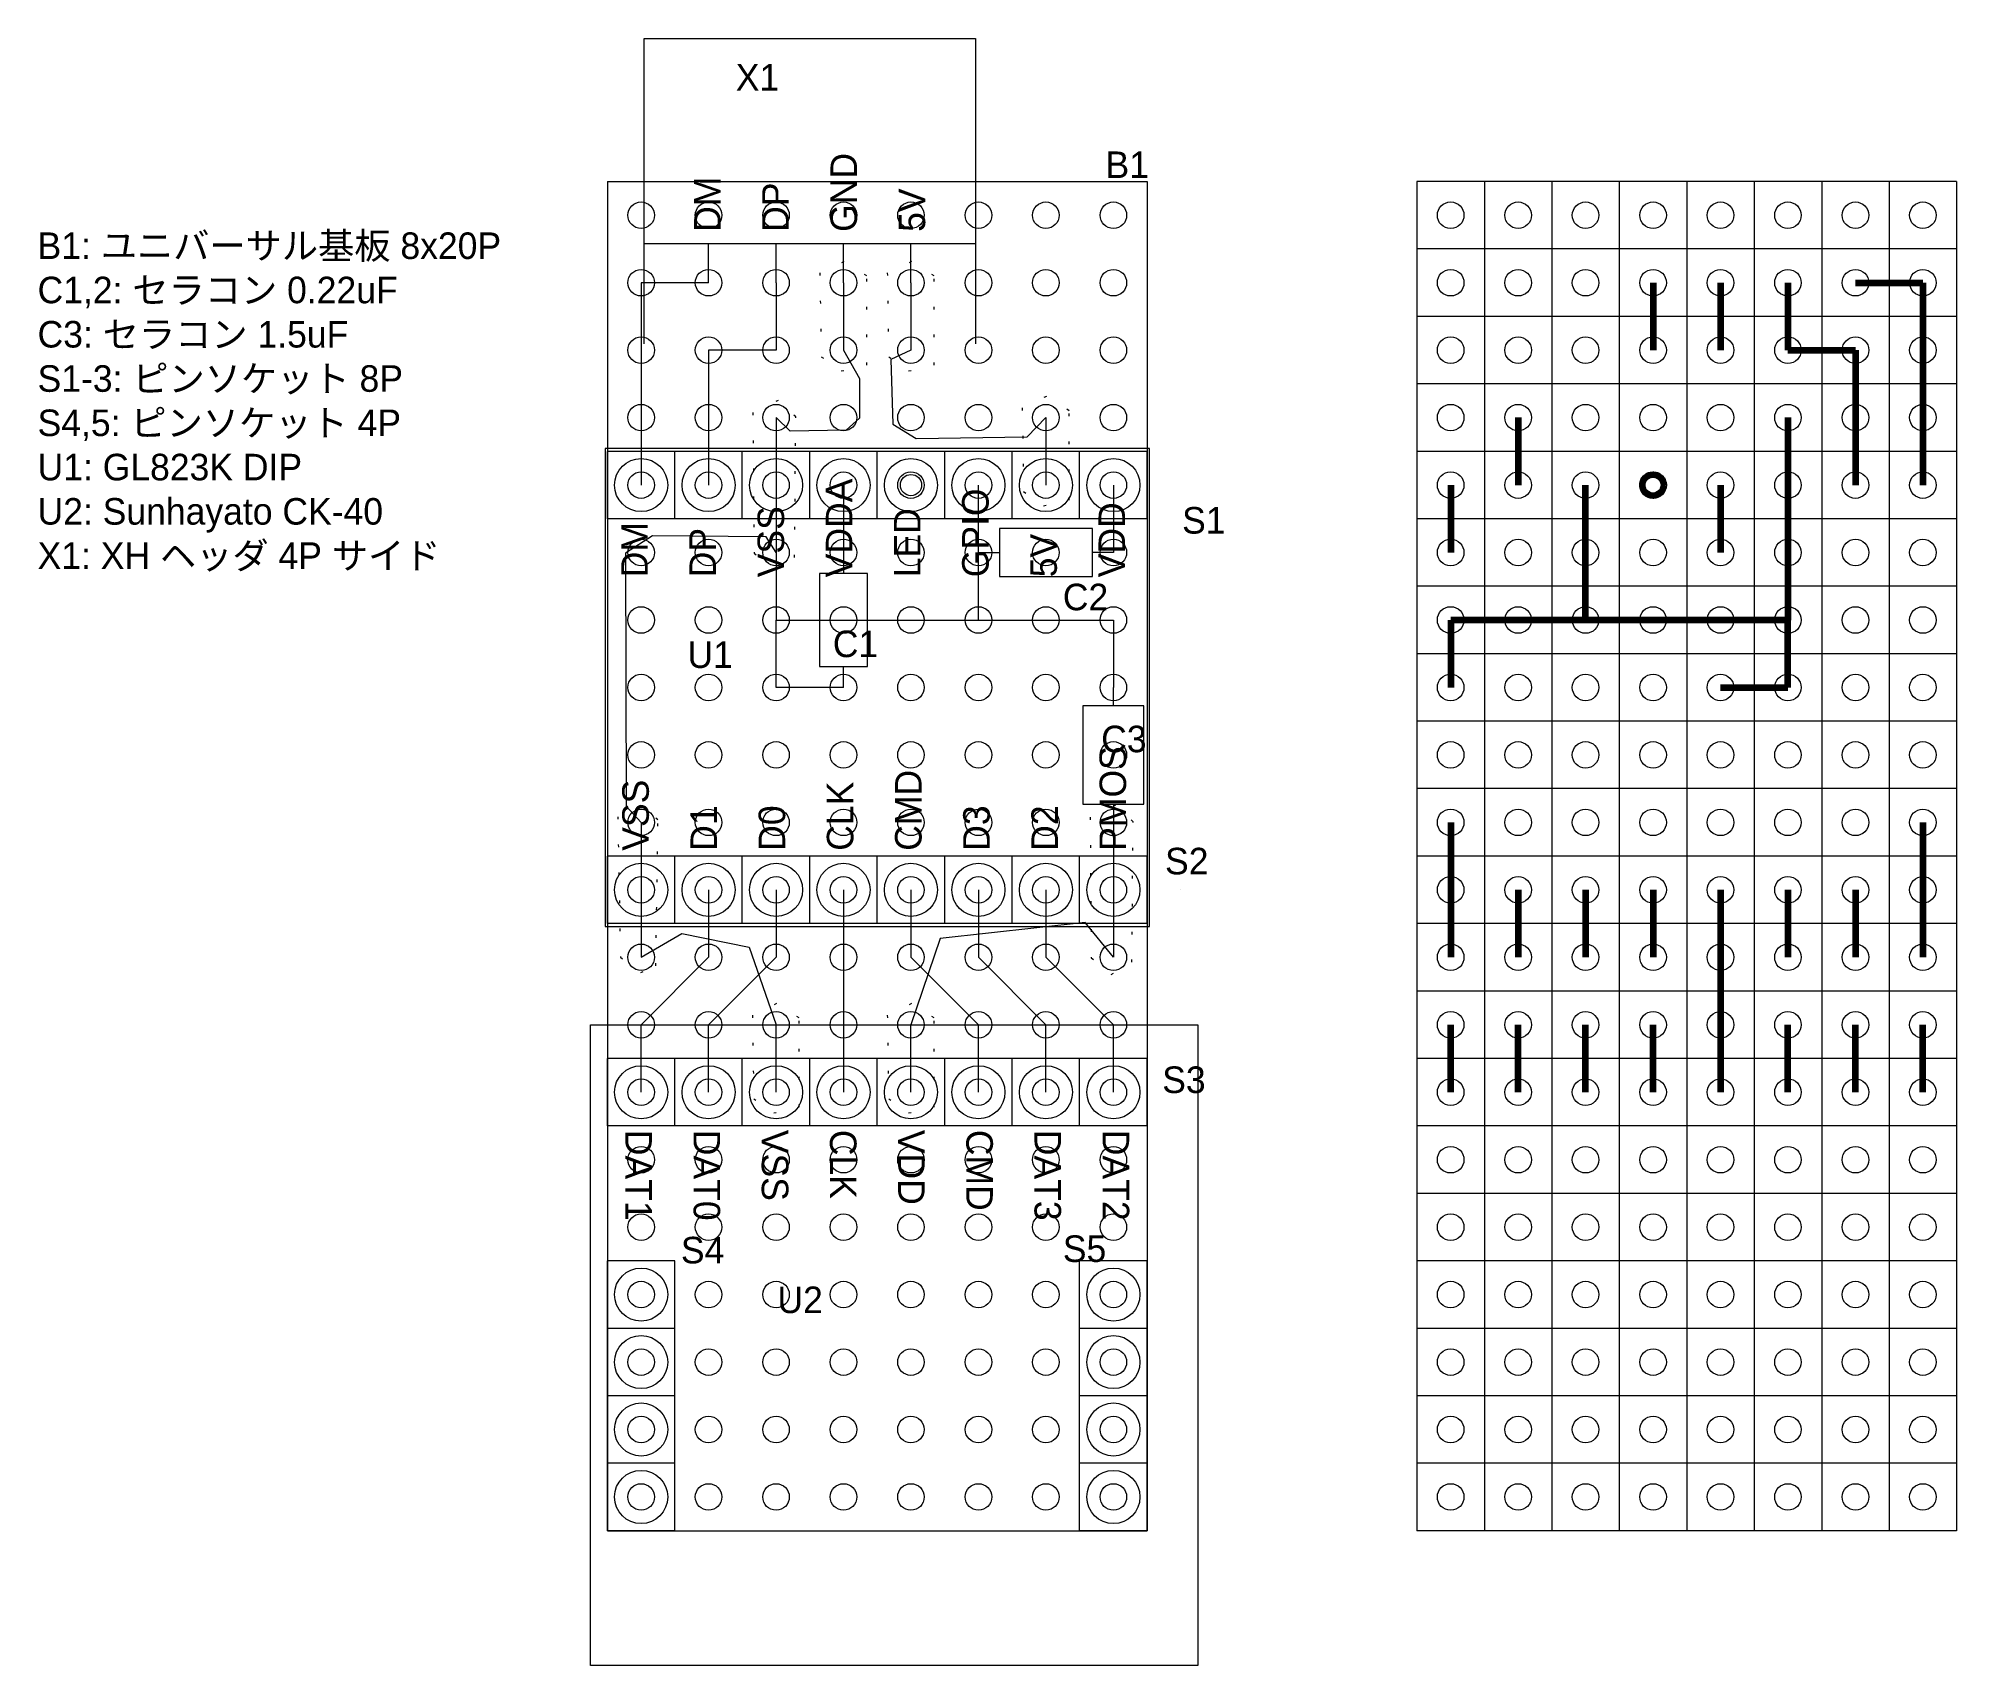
# Model space of a CAD drawing. Extents: x -22.7 to 49.5, y -54.6 to 6.7.
import ezdxf

# ---------------------------------------------------------------- set-up
doc = ezdxf.new("R2010")
doc.units = 0
doc.linetypes.add('DOTTINY', pattern=[0.9525, 0, -0.9525])
doc.layers.get('0').update_dxf_attribs({"linetype": 'CONTINUOUS', "lineweight": 9})
for name, color, linetype, lineweight in [('0_GND', 7, 'CONTINUOUS', 15), ('5V line', 1, 'CONTINUOUS', 15), ('condenser', 5, 'CONTINUOUS', 15)]:
    doc.layers.add(name, color=color, linetype=linetype, lineweight=lineweight)
for name, color, linetype, lineweight, true_color in [('0_wire', 92, 'CONTINUOUS', 15, 0x00c800), ('3.3V line', 40, 'CONTINUOUS', 15, 0xffaa00), ('micon', 216, 'CONTINUOUS', 15, 0x800080), ('resister', 134, 'CONTINUOUS', 15, 0x00b1b1), ('socket_header', 56, 'CONTINUOUS', 15, 0x808000), ('terminal', 16, 'CONTINUOUS', 15, 0x800000), ('universal_board', 253, 'CONTINUOUS', 15, 0xa0a0a4)]:
    doc.layers.add(name, color=color, linetype=linetype, lineweight=lineweight, true_color=true_color)
doc.styles.add('kst32b', font='kst32b')
doc.styles.add('unicode', font='unicode')

msp = doc.modelspace()

# ---------------------------------------------------------------- linework, layer by layer
at = {"layer": '0_GND'}
for p, q in [((7.62, -2.54), (7.62, -5.08)), ((5.08, -7.62), (5.08, -10.16)), ((5.08, -10.16), (5.08, -12.7)), ((12.7, -15.24), (12.7, -10.16)), ((5.08, -12.7), (5.08, -15.24)), ((5.08, -15.24), (7.62, -15.24)), ((5.08, -17.78), (5.08, -15.24)), ((7.62, -15.24), (12.7, -15.24)), ((12.7, -15.24), (17.78, -15.24)), ((17.78, -15.24), (17.78, -17.78)), ((7.62, -17.78), (5.08, -17.78)), ((0, -22.86), (0, -25.4)), ((0, -25.4), (0, -27.94)), ((5.08, -33.02), (5.08, -30.48))]:
    msp.add_line(p, q, dxfattribs=at)
at = {"layer": '0_GND', "lineweight": 200}
for p, q in [((40.64, -2.54), (40.64, -5.08)), ((43.18, -7.62), (43.18, -10.16)), ((35.56, -15.24), (35.56, -10.16)), ((43.18, -10.16), (43.18, -12.7)), ((43.18, -12.7), (43.18, -15.24)), ((35.56, -15.24), (30.48, -15.24)), ((30.48, -15.24), (30.48, -17.78)), ((40.64, -15.24), (35.56, -15.24)), ((43.18, -15.24), (40.64, -15.24)), ((43.18, -17.78), (43.18, -15.24)), ((40.64, -17.78), (43.18, -17.78)), ((48.26, -22.86), (48.26, -25.4)), ((48.26, -25.4), (48.26, -27.94)), ((43.18, -33.02), (43.18, -30.48))]:
    msp.add_line(p, q, dxfattribs=at)
at = {"layer": '0_GND', "linetype": 'DOTTINY'}
for points in [[(7.638, -1.745), (6.729, -2.173), (6.782, -5.327), (7.531, -5.861), (8.493, -5.648), (8.493, -2.28), (7.638, -1.745)], [(5.159, -6.974), (4.208, -7.429), (4.25, -12.722), (4.994, -13.343), (5.78, -12.888), (5.821, -7.595), (5.159, -6.933)], [(-0.038, -22.224), (-0.879, -22.645), (-0.78, -27.94), (-0.013, -28.509), (0.556, -28.262), (0.63, -22.769), (0.011, -22.224)], [(5.098, -29.685), (4.189, -30.113), (4.242, -33.267), (4.991, -33.801), (5.953, -33.588), (5.953, -30.22), (5.098, -29.685)]]:
    msp.add_lwpolyline(points, dxfattribs=at)
at = {"layer": '0_wire'}
for p, q in [((2.54, -2.54), (0, -2.54)), ((0, -2.54), (0, -10.16)), ((5.08, -2.54), (5.08, -5.08)), ((5.08, -5.08), (2.54, -5.08)), ((2.54, -5.08), (2.54, -10.16)), ((2.54, -25.4), (2.54, -27.94)), ((5.08, -25.4), (5.08, -27.94)), ((7.62, -25.4), (7.62, -33.02)), ((10.16, -25.4), (10.16, -27.94)), ((12.7, -25.4), (12.7, -27.94)), ((15.24, -25.4), (15.24, -27.94)), ((0, -33.02), (0, -30.48)), ((2.54, -33.02), (2.54, -30.48)), ((12.7, -33.02), (12.7, -30.48)), ((15.24, -33.02), (15.24, -30.48)), ((17.78, -33.02), (17.78, -30.48))]:
    msp.add_line(p, q, dxfattribs=at)
at = {"layer": '0_wire', "lineweight": 200}
for p, q in [((43.18, -2.54), (43.18, -5.08)), ((45.72, -2.54), (48.26, -2.54)), ((48.26, -2.54), (48.26, -10.16)), ((43.18, -5.08), (45.72, -5.08)), ((45.72, -5.08), (45.72, -10.16)), ((33.02, -25.4), (33.02, -27.94)), ((35.56, -25.4), (35.56, -27.94)), ((38.1, -25.4), (38.1, -27.94)), ((40.64, -25.4), (40.64, -33.02)), ((43.18, -25.4), (43.18, -27.94)), ((45.72, -25.4), (45.72, -27.94)), ((30.48, -33.02), (30.48, -30.48)), ((33.02, -33.02), (33.02, -30.48)), ((35.56, -33.02), (35.56, -30.48)), ((45.72, -33.02), (45.72, -30.48)), ((48.26, -33.02), (48.26, -30.48))]:
    msp.add_line(p, q, dxfattribs=at)
at = {"layer": '0_wire'}
msp.add_circle((10.16, -10.16), 0.4, dxfattribs=at)
at = {"layer": '0_wire', "lineweight": 200}
msp.add_circle((38.1, -10.16), 0.4, dxfattribs=at)
at = {"layer": '3.3V line'}
for p, q in [((7.62, -10.16), (7.62, -12.7)), ((17.78, -10.16), (17.78, -12.7))]:
    msp.add_line(p, q, dxfattribs=at)
at = {"layer": '3.3V line', "lineweight": 200}
for p, q in [((30.48, -10.16), (30.48, -12.7)), ((40.64, -10.16), (40.64, -12.7))]:
    msp.add_line(p, q, dxfattribs=at)
at = {"layer": '5V line'}
for p, q in [((10.16, -2.54), (10.16, -5.08)), ((15.24, -7.62), (15.24, -10.16)), ((17.78, -22.86), (17.78, -25.4)), ((17.78, -25.4), (17.78, -27.94)), ((10.16, -33.02), (10.16, -30.48))]:
    msp.add_line(p, q, dxfattribs=at)
at = {"layer": '5V line', "lineweight": 200}
for p, q in [((38.1, -2.54), (38.1, -5.08)), ((33.02, -7.62), (33.02, -10.16)), ((30.48, -22.86), (30.48, -25.4)), ((30.48, -25.4), (30.48, -27.94)), ((38.1, -33.02), (38.1, -30.48))]:
    msp.add_line(p, q, dxfattribs=at)
at = {"layer": '5V line', "linetype": 'DOTTINY'}
for points in [[(10.178, -1.745), (9.269, -2.173), (9.322, -5.327), (10.071, -5.861), (11.033, -5.648), (11.033, -2.28), (10.178, -1.745)], [(15.258, -6.825), (14.349, -7.253), (14.402, -10.407), (15.151, -10.941), (16.113, -10.728), (16.113, -7.36), (15.258, -6.825)], [(17.859, -22.214), (16.908, -22.669), (16.95, -27.962), (17.694, -28.583), (18.48, -28.128), (18.521, -22.835), (17.859, -22.173)], [(10.178, -29.685), (9.269, -30.113), (9.322, -33.267), (10.071, -33.801), (11.033, -33.588), (11.033, -30.22), (10.178, -29.685)]]:
    msp.add_lwpolyline(points, dxfattribs=at)
at = {"layer": 'condenser'}
for p, q in [((13.49, -11.8), (13.49, -13.6)), ((16.99, -11.8), (13.49, -11.8)), ((16.99, -13.6), (16.99, -11.8)), ((7.62, -12.7), (7.62, -13.49)), ((12.7, -12.7), (13.49, -12.7)), ((17.78, -12.7), (16.99, -12.7)), ((8.52, -13.49), (6.72, -13.49)), ((6.72, -13.49), (6.72, -16.99)), ((8.52, -16.99), (8.52, -13.49)), ((13.49, -13.6), (16.99, -13.6)), ((6.72, -16.99), (8.52, -16.99)), ((7.62, -17.78), (7.62, -16.99)), ((17.78, -18.47), (17.78, -17.78)), ((16.63, -18.47), (16.63, -22.17)), ((18.93, -18.47), (16.63, -18.47)), ((18.93, -22.17), (18.93, -18.47)), ((16.63, -22.17), (18.93, -22.17)), ((17.78, -22.17), (17.78, -22.86))]:
    msp.add_line(p, q, dxfattribs=at)
at = {"layer": 'micon'}
for p, q in [((19.14, -8.78), (-1.36, -8.78)), ((-1.36, -8.78), (-1.36, -26.78)), ((19.14, -26.78), (19.14, -8.78)), ((-1.36, -26.78), (19.14, -26.78))]:
    msp.add_line(p, q, dxfattribs=at)
for centre in [(0, -10.16), (2.54, -10.16), (5.08, -10.16), (7.62, -10.16), (10.16, -10.16), (12.7, -10.16), (15.24, -10.16), (17.78, -10.16), (0, -25.4), (2.54, -25.4), (5.08, -25.4), (7.62, -25.4), (10.16, -25.4), (12.7, -25.4), (15.24, -25.4), (17.78, -25.4)]:
    msp.add_circle(centre, 1, dxfattribs=at)
at = {"layer": 'resister'}
for p, q in [((2.54, -27.94), (0, -30.48)), ((5.08, -27.94), (2.54, -30.48)), ((10.16, -27.94), (12.7, -30.48)), ((12.7, -27.94), (15.24, -30.48)), ((15.24, -27.94), (17.78, -30.48))]:
    msp.add_line(p, q, dxfattribs=at)
for points in [[(7.62, -5.08), (8.219, -6.147), (8.219, -7.636), (7.723, -8.091), (5.614, -8.132), (5.08, -7.62)], [(10.16, -5.08), (9.406, -5.427), (9.478, -7.864), (10.351, -8.409), (14.534, -8.337), (15.24, -7.62)], [(5.08, -12.7), (4.713, -12.111), (0.426, -12.073), (-0.588, -12.724), (-0.569, -22.255), (0, -22.86)], [(20.32, -25.4), (20.32, -25.4)], [(17.78, -27.94), (16.719, -26.624), (11.265, -27.235), (10.16, -30.48)], [(0, -27.94), (1.533, -27.047), (4.072, -27.564), (5.08, -30.48)]]:
    msp.add_lwpolyline(points, dxfattribs=at)
at = {"layer": 'socket_header'}
for p, q in [((-1.27, -11.43), (-1.27, -8.89)), ((1.27, -8.89), (-1.27, -8.89)), ((1.27, -11.43), (1.27, -8.89)), ((1.27, -11.43), (1.27, -8.89)), ((3.81, -8.89), (1.27, -8.89)), ((3.81, -11.43), (3.81, -8.89)), ((3.81, -11.43), (3.81, -8.89)), ((6.35, -8.89), (3.81, -8.89)), ((6.35, -11.43), (6.35, -8.89)), ((6.35, -11.43), (6.35, -8.89)), ((8.89, -8.89), (6.35, -8.89)), ((8.89, -11.43), (8.89, -8.89)), ((8.89, -11.43), (8.89, -8.89)), ((11.43, -8.89), (8.89, -8.89)), ((11.43, -11.43), (11.43, -8.89)), ((11.43, -11.43), (11.43, -8.89)), ((13.97, -8.89), (11.43, -8.89)), ((13.97, -11.43), (13.97, -8.89)), ((13.97, -11.43), (13.97, -8.89)), ((16.51, -8.89), (13.97, -8.89)), ((16.51, -11.43), (16.51, -8.89)), ((16.51, -11.43), (16.51, -8.89)), ((19.05, -8.89), (16.51, -8.89)), ((19.05, -11.43), (19.05, -8.89)), ((1.27, -11.43), (-1.27, -11.43)), ((3.81, -11.43), (1.27, -11.43)), ((6.35, -11.43), (3.81, -11.43)), ((8.89, -11.43), (6.35, -11.43)), ((11.43, -11.43), (8.89, -11.43)), ((13.97, -11.43), (11.43, -11.43)), ((16.51, -11.43), (13.97, -11.43)), ((19.05, -11.43), (16.51, -11.43)), ((-1.27, -26.67), (-1.27, -24.13)), ((1.27, -24.13), (-1.27, -24.13)), ((1.27, -26.67), (1.27, -24.13)), ((1.27, -26.67), (1.27, -24.13)), ((3.81, -24.13), (1.27, -24.13)), ((3.81, -26.67), (3.81, -24.13)), ((3.81, -26.67), (3.81, -24.13)), ((6.35, -24.13), (3.81, -24.13)), ((6.35, -26.67), (6.35, -24.13)), ((6.35, -26.67), (6.35, -24.13)), ((8.89, -24.13), (6.35, -24.13)), ((8.89, -26.67), (8.89, -24.13)), ((8.89, -26.67), (8.89, -24.13)), ((11.43, -24.13), (8.89, -24.13)), ((11.43, -26.67), (11.43, -24.13)), ((11.43, -26.67), (11.43, -24.13)), ((13.97, -24.13), (11.43, -24.13)), ((13.97, -26.67), (13.97, -24.13)), ((13.97, -26.67), (13.97, -24.13)), ((16.51, -24.13), (13.97, -24.13)), ((16.51, -26.67), (16.51, -24.13)), ((16.51, -26.67), (16.51, -24.13)), ((19.05, -24.13), (16.51, -24.13)), ((19.05, -26.67), (19.05, -24.13)), ((1.27, -26.67), (-1.27, -26.67)), ((3.81, -26.67), (1.27, -26.67)), ((6.35, -26.67), (3.81, -26.67)), ((8.89, -26.67), (6.35, -26.67)), ((11.43, -26.67), (8.89, -26.67)), ((13.97, -26.67), (11.43, -26.67)), ((16.51, -26.67), (13.97, -26.67)), ((19.05, -26.67), (16.51, -26.67)), ((-1.27, -34.29), (-1.27, -31.75)), ((1.27, -31.75), (-1.27, -31.75)), ((1.27, -34.29), (1.27, -31.75)), ((1.27, -34.29), (1.27, -31.75)), ((3.81, -31.75), (1.27, -31.75)), ((3.81, -34.29), (3.81, -31.75)), ((3.81, -34.29), (3.81, -31.75)), ((6.35, -31.75), (3.81, -31.75)), ((6.35, -34.29), (6.35, -31.75)), ((6.35, -34.29), (6.35, -31.75)), ((8.89, -31.75), (6.35, -31.75)), ((8.89, -34.29), (8.89, -31.75)), ((8.89, -34.29), (8.89, -31.75)), ((11.43, -31.75), (8.89, -31.75)), ((11.43, -34.29), (11.43, -31.75)), ((11.43, -34.29), (11.43, -31.75)), ((13.97, -31.75), (11.43, -31.75)), ((13.97, -34.29), (13.97, -31.75)), ((13.97, -34.29), (13.97, -31.75)), ((16.51, -31.75), (13.97, -31.75)), ((16.51, -34.29), (16.51, -31.75)), ((16.51, -34.29), (16.51, -31.75)), ((19.05, -31.75), (16.51, -31.75)), ((19.05, -34.29), (19.05, -31.75)), ((1.27, -34.29), (-1.27, -34.29)), ((3.81, -34.29), (1.27, -34.29)), ((6.35, -34.29), (3.81, -34.29)), ((8.89, -34.29), (6.35, -34.29)), ((11.43, -34.29), (8.89, -34.29)), ((13.97, -34.29), (11.43, -34.29)), ((16.51, -34.29), (13.97, -34.29)), ((19.05, -34.29), (16.51, -34.29)), ((-1.27, -41.91), (-1.27, -39.37)), ((1.27, -39.37), (-1.27, -39.37)), ((1.27, -41.91), (1.27, -39.37)), ((16.51, -41.91), (16.51, -39.37)), ((19.05, -39.37), (16.51, -39.37)), ((19.05, -41.91), (19.05, -39.37)), ((1.27, -41.91), (-1.27, -41.91)), ((-1.27, -44.45), (-1.27, -41.91)), ((1.27, -41.91), (-1.27, -41.91)), ((1.27, -44.45), (1.27, -41.91)), ((19.05, -41.91), (16.51, -41.91)), ((16.51, -44.45), (16.51, -41.91)), ((19.05, -41.91), (16.51, -41.91)), ((19.05, -44.45), (19.05, -41.91)), ((1.27, -44.45), (-1.27, -44.45)), ((-1.27, -46.99), (-1.27, -44.45)), ((1.27, -44.45), (-1.27, -44.45)), ((1.27, -46.99), (1.27, -44.45)), ((19.05, -44.45), (16.51, -44.45)), ((16.51, -46.99), (16.51, -44.45)), ((19.05, -44.45), (16.51, -44.45)), ((19.05, -46.99), (19.05, -44.45)), ((1.27, -46.99), (-1.27, -46.99)), ((-1.27, -49.53), (-1.27, -46.99)), ((1.27, -46.99), (-1.27, -46.99)), ((1.27, -49.53), (1.27, -46.99)), ((19.05, -46.99), (16.51, -46.99)), ((16.51, -49.53), (16.51, -46.99)), ((19.05, -46.99), (16.51, -46.99)), ((19.05, -49.53), (19.05, -46.99)), ((1.27, -49.53), (-1.27, -49.53)), ((19.05, -49.53), (16.51, -49.53))]:
    msp.add_line(p, q, dxfattribs=at)
at = {"layer": 'terminal'}
for p, q in [((0.11, 6.66), (12.59, 6.66)), ((0.11, -4.84), (0.11, 6.66)), ((12.59, 6.66), (12.59, -4.84)), ((12.59, -1.08), (0.11, -1.08)), ((2.54, -2.54), (2.54, -1.08)), ((5.08, -2.54), (5.08, -1.08)), ((7.62, -2.54), (7.62, -1.08)), ((10.16, -2.54), (10.16, -1.08)), ((-1.905, -54.61), (-1.905, -30.48)), ((-1.905, -30.48), (20.955, -30.48)), ((20.955, -30.48), (20.955, -54.61)), ((20.955, -54.61), (-1.905, -54.61))]:
    msp.add_line(p, q, dxfattribs=at)
for centre in [(0, -33.02), (2.54, -33.02), (5.08, -33.02), (7.62, -33.02), (10.16, -33.02), (12.7, -33.02), (15.24, -33.02), (17.78, -33.02), (0, -40.64), (17.78, -40.64), (17.78, -40.64), (0, -43.18), (17.78, -43.18), (17.78, -43.18), (0, -45.72), (17.78, -45.72), (17.78, -45.72), (0, -48.26), (17.78, -48.26)]:
    msp.add_circle(centre, 1, dxfattribs=at)
at = {"layer": 'universal_board'}
for p, q in [((-1.27, 1.27), (-1.27, -49.53)), ((-1.27, 1.27), (19.05, 1.27)), ((19.05, 1.27), (19.05, -49.53)), ((29.21, 1.27), (29.21, -49.53)), ((49.53, 1.27), (29.21, 1.27)), ((31.75, 1.27), (31.75, -49.53)), ((34.29, 1.27), (34.29, -49.53)), ((36.83, 1.27), (36.83, -49.53)), ((39.37, 1.27), (39.37, -49.53)), ((41.91, 1.27), (41.91, -49.53)), ((44.45, 1.27), (44.45, -49.53)), ((46.99, 1.27), (46.99, -49.53)), ((49.53, 1.27), (49.53, -49.53)), ((49.53, -1.27), (29.21, -1.27)), ((49.53, -3.81), (29.21, -3.81)), ((49.53, -6.35), (29.21, -6.35)), ((49.53, -8.89), (29.21, -8.89)), ((49.53, -11.43), (29.21, -11.43)), ((49.53, -13.97), (29.21, -13.97)), ((49.53, -16.51), (29.21, -16.51)), ((49.53, -19.05), (29.21, -19.05)), ((49.53, -21.59), (29.21, -21.59)), ((49.53, -24.13), (29.21, -24.13)), ((49.53, -26.67), (29.21, -26.67)), ((49.53, -29.21), (29.21, -29.21)), ((49.53, -31.75), (29.21, -31.75)), ((49.53, -34.29), (29.21, -34.29)), ((49.53, -36.83), (29.21, -36.83)), ((49.53, -39.37), (29.21, -39.37)), ((49.53, -41.91), (29.21, -41.91)), ((49.53, -44.45), (29.21, -44.45)), ((49.53, -46.99), (29.21, -46.99)), ((-1.27, -49.53), (19.05, -49.53)), ((49.53, -49.53), (29.21, -49.53))]:
    msp.add_line(p, q, dxfattribs=at)
for centre in [(0, 0), (2.54, 0), (5.08, 0), (7.62, 0), (10.16, 0), (12.7, 0), (15.24, 0), (17.78, 0), (30.48, 0), (33.02, 0), (35.56, 0), (38.1, 0), (40.64, 0), (43.18, 0), (45.72, 0), (48.26, 0), (0, -2.54), (2.54, -2.54), (5.08, -2.54), (7.62, -2.54), (10.16, -2.54), (12.7, -2.54), (15.24, -2.54), (17.78, -2.54), (30.48, -2.54), (33.02, -2.54), (35.56, -2.54), (38.1, -2.54), (40.64, -2.54), (43.18, -2.54), (45.72, -2.54), (48.26, -2.54), (0, -5.08), (2.54, -5.08), (5.08, -5.08), (7.62, -5.08), (10.16, -5.08), (12.7, -5.08), (15.24, -5.08), (17.78, -5.08), (30.48, -5.08), (33.02, -5.08), (35.56, -5.08), (38.1, -5.08), (40.64, -5.08), (43.18, -5.08), (45.72, -5.08), (48.26, -5.08), (0, -7.62), (2.54, -7.62), (5.08, -7.62), (7.62, -7.62), (10.16, -7.62), (12.7, -7.62), (15.24, -7.62), (17.78, -7.62), (30.48, -7.62), (33.02, -7.62), (35.56, -7.62), (38.1, -7.62), (40.64, -7.62), (43.18, -7.62), (45.72, -7.62), (48.26, -7.62), (0, -10.16), (2.54, -10.16), (5.08, -10.16), (7.62, -10.16), (10.16, -10.16), (12.7, -10.16), (15.24, -10.16), (17.78, -10.16), (30.48, -10.16), (33.02, -10.16), (35.56, -10.16), (38.1, -10.16), (40.64, -10.16), (43.18, -10.16), (45.72, -10.16), (48.26, -10.16), (0, -12.7), (2.54, -12.7), (5.08, -12.7), (7.62, -12.7), (10.16, -12.7), (12.7, -12.7), (15.24, -12.7), (17.78, -12.7), (30.48, -12.7), (33.02, -12.7), (35.56, -12.7), (38.1, -12.7), (40.64, -12.7), (43.18, -12.7), (45.72, -12.7), (48.26, -12.7), (0, -15.24), (2.54, -15.24), (5.08, -15.24), (7.62, -15.24), (10.16, -15.24), (12.7, -15.24), (15.24, -15.24), (17.78, -15.24), (30.48, -15.24), (33.02, -15.24), (35.56, -15.24), (38.1, -15.24), (40.64, -15.24), (43.18, -15.24), (45.72, -15.24), (48.26, -15.24), (0, -17.78), (2.54, -17.78), (5.08, -17.78), (7.62, -17.78), (10.16, -17.78), (12.7, -17.78), (15.24, -17.78), (17.78, -17.78), (30.48, -17.78), (33.02, -17.78), (35.56, -17.78), (38.1, -17.78), (40.64, -17.78), (43.18, -17.78), (45.72, -17.78), (48.26, -17.78), (0, -20.32), (2.54, -20.32), (5.08, -20.32), (7.62, -20.32), (10.16, -20.32), (12.7, -20.32), (15.24, -20.32), (17.78, -20.32), (30.48, -20.32), (33.02, -20.32), (35.56, -20.32), (38.1, -20.32), (40.64, -20.32), (43.18, -20.32), (45.72, -20.32), (48.26, -20.32), (0, -22.86), (2.54, -22.86), (5.08, -22.86), (7.62, -22.86), (10.16, -22.86), (12.7, -22.86), (15.24, -22.86), (17.78, -22.86), (30.48, -22.86), (33.02, -22.86), (35.56, -22.86), (38.1, -22.86), (40.64, -22.86), (43.18, -22.86), (45.72, -22.86), (48.26, -22.86), (0, -25.4), (2.54, -25.4), (5.08, -25.4), (7.62, -25.4), (10.16, -25.4), (12.7, -25.4), (15.24, -25.4), (17.78, -25.4), (30.48, -25.4), (33.02, -25.4), (35.56, -25.4), (38.1, -25.4), (40.64, -25.4), (43.18, -25.4), (45.72, -25.4), (48.26, -25.4), (0, -27.94), (2.54, -27.94), (5.08, -27.94), (7.62, -27.94), (10.16, -27.94), (12.7, -27.94), (15.24, -27.94), (17.78, -27.94), (30.48, -27.94), (33.02, -27.94), (35.56, -27.94), (38.1, -27.94), (40.64, -27.94), (43.18, -27.94), (45.72, -27.94), (48.26, -27.94), (0, -30.48), (2.54, -30.48), (5.08, -30.48), (7.62, -30.48), (10.16, -30.48), (12.7, -30.48), (15.24, -30.48), (17.78, -30.48), (30.48, -30.48), (33.02, -30.48), (35.56, -30.48), (38.1, -30.48), (40.64, -30.48), (43.18, -30.48), (45.72, -30.48), (48.26, -30.48), (0, -33.02), (2.54, -33.02), (5.08, -33.02), (7.62, -33.02), (10.16, -33.02), (12.7, -33.02), (15.24, -33.02), (17.78, -33.02), (30.48, -33.02), (33.02, -33.02), (35.56, -33.02), (38.1, -33.02), (40.64, -33.02), (43.18, -33.02), (45.72, -33.02), (48.26, -33.02), (0, -35.56), (2.54, -35.56), (5.08, -35.56), (7.62, -35.56), (10.16, -35.56), (12.7, -35.56), (15.24, -35.56), (17.78, -35.56), (30.48, -35.56), (33.02, -35.56), (35.56, -35.56), (38.1, -35.56), (40.64, -35.56), (43.18, -35.56), (45.72, -35.56), (48.26, -35.56), (0, -38.1), (2.54, -38.1), (5.08, -38.1), (7.62, -38.1), (10.16, -38.1), (12.7, -38.1), (15.24, -38.1), (17.78, -38.1), (30.48, -38.1), (33.02, -38.1), (35.56, -38.1), (38.1, -38.1), (40.64, -38.1), (43.18, -38.1), (45.72, -38.1), (48.26, -38.1), (0, -40.64), (2.54, -40.64), (5.08, -40.64), (7.62, -40.64), (10.16, -40.64), (12.7, -40.64), (15.24, -40.64), (17.78, -40.64), (30.48, -40.64), (33.02, -40.64), (35.56, -40.64), (38.1, -40.64), (40.64, -40.64), (43.18, -40.64), (45.72, -40.64), (48.26, -40.64), (0, -43.18), (2.54, -43.18), (5.08, -43.18), (7.62, -43.18), (10.16, -43.18), (12.7, -43.18), (15.24, -43.18), (17.78, -43.18), (30.48, -43.18), (33.02, -43.18), (35.56, -43.18), (38.1, -43.18), (40.64, -43.18), (43.18, -43.18), (45.72, -43.18), (48.26, -43.18), (0, -45.72), (2.54, -45.72), (5.08, -45.72), (7.62, -45.72), (10.16, -45.72), (12.7, -45.72), (15.24, -45.72), (17.78, -45.72), (30.48, -45.72), (33.02, -45.72), (35.56, -45.72), (38.1, -45.72), (40.64, -45.72), (43.18, -45.72), (45.72, -45.72), (48.26, -45.72), (0, -48.26), (2.54, -48.26), (5.08, -48.26), (7.62, -48.26), (10.16, -48.26), (12.7, -48.26), (15.24, -48.26), (17.78, -48.26), (30.48, -48.26), (33.02, -48.26), (35.56, -48.26), (38.1, -48.26), (40.64, -48.26), (43.18, -48.26), (45.72, -48.26), (48.26, -48.26)]:
    msp.add_circle(centre, 0.5, dxfattribs=at)

# ---------------------------------------------------------------- texts
at = {"insert": (-22.725, -7.866), "char_height": 1, "width": 18.39778, "attachment_point": 4, "style": 'kst32b'}
msp.add_mtext('B1: ユニバーサル基板 8x20P\\PC1,2: セラコン 0.22uF\\PC3: セラコン 1.5uF\\PS1-3: ピンソケット 8P\\PS4,5: ピンソケット 4P\\PU1: GL823K DIP\\PU2: Sunhayato CK-40\\PX1: XH ヘッダ 4P サイド\\P\\P', dxfattribs=at)
at = {"layer": 'condenser', "char_height": 1, "attachment_point": 4, "line_spacing_factor": 1.54, "style": 'kst32b'}
for s, insert, width in [('C2', (15.877, -14.38), 1.30667), ('C1', (7.217, -16.145), 1.20222), ('C3', (17.321, -19.726), 1.27111)]:
    msp.add_mtext(s, dxfattribs=dict(at, insert=insert, width=width))
at = {"layer": 'micon', "char_height": 1, "width": 2.87556, "attachment_point": 4, "rotation": 90, "line_spacing_factor": 1.54, "style": 'kst32b'}
for s, insert in [('DM\\PDP\\PVSS\\PVDDA\\PLED\\PGPIO\\P5V\\PVDD', (8.735, -13.631)), ('VSS\\PD1\\PD0\\PCLK\\PCMD\\PD3\\PD2\\PPMOS', (8.782, -23.929))]:
    msp.add_mtext(s, dxfattribs=dict(at, insert=insert))
at = {"layer": 'micon', "insert": (1.745, -16.553), "char_height": 1, "width": 1.09778, "attachment_point": 4, "line_spacing_factor": 1.54, "style": 'kst32b'}
msp.add_mtext('U1', dxfattribs=at)
at = {"layer": 'socket_header', "char_height": 1, "attachment_point": 4, "line_spacing_factor": 1.54, "style": 'kst32b'}
for s, insert, width in [('S1', (20.368, -11.494), 1.16667), ('S2', (19.726, -24.324), 1.27111), ('S3', (19.619, -32.557), 1.23556), ('S4', (1.497, -38.972), 1.27111), ('S5', (15.877, -38.918), 1.23556)]:
    msp.add_mtext(s, dxfattribs=dict(at, insert=insert, width=width))
at = {"layer": 'terminal', "char_height": 1, "attachment_point": 4, "line_spacing_factor": 1.54}
for s, insert, width, style in [('X1', (3.563, 5.192), 1.22222, 'unicode'), ('U2', (5.132, -40.843), 1.20222, 'kst32b')]:
    msp.add_mtext(s, dxfattribs=dict(at, insert=insert, width=width, style=style))
at = {"layer": 'terminal', "char_height": 1, "attachment_point": 4, "line_spacing_factor": 1.54, "style": 'kst32b'}
for s, insert, width, rotation in [('DM\\PDP\\PGND\\P5V', (6.351, -0.626), 2.02111, 90), ('DAT2\\PDAT3\\PCMD\\PVDD\\PCLK\\PVSS\\PDAT0\\PDAT1', (8.892, -34.436), 2.91111, 270)]:
    msp.add_mtext(s, dxfattribs=dict(at, insert=insert, width=width, rotation=rotation))
at = {"layer": 'universal_board', "insert": (17.485, 1.901), "char_height": 1, "width": 1.20222, "attachment_point": 4, "line_spacing_factor": 1.54, "style": 'kst32b'}
msp.add_mtext('B1', dxfattribs=at)

doc.saveas('drawing.dxf')
